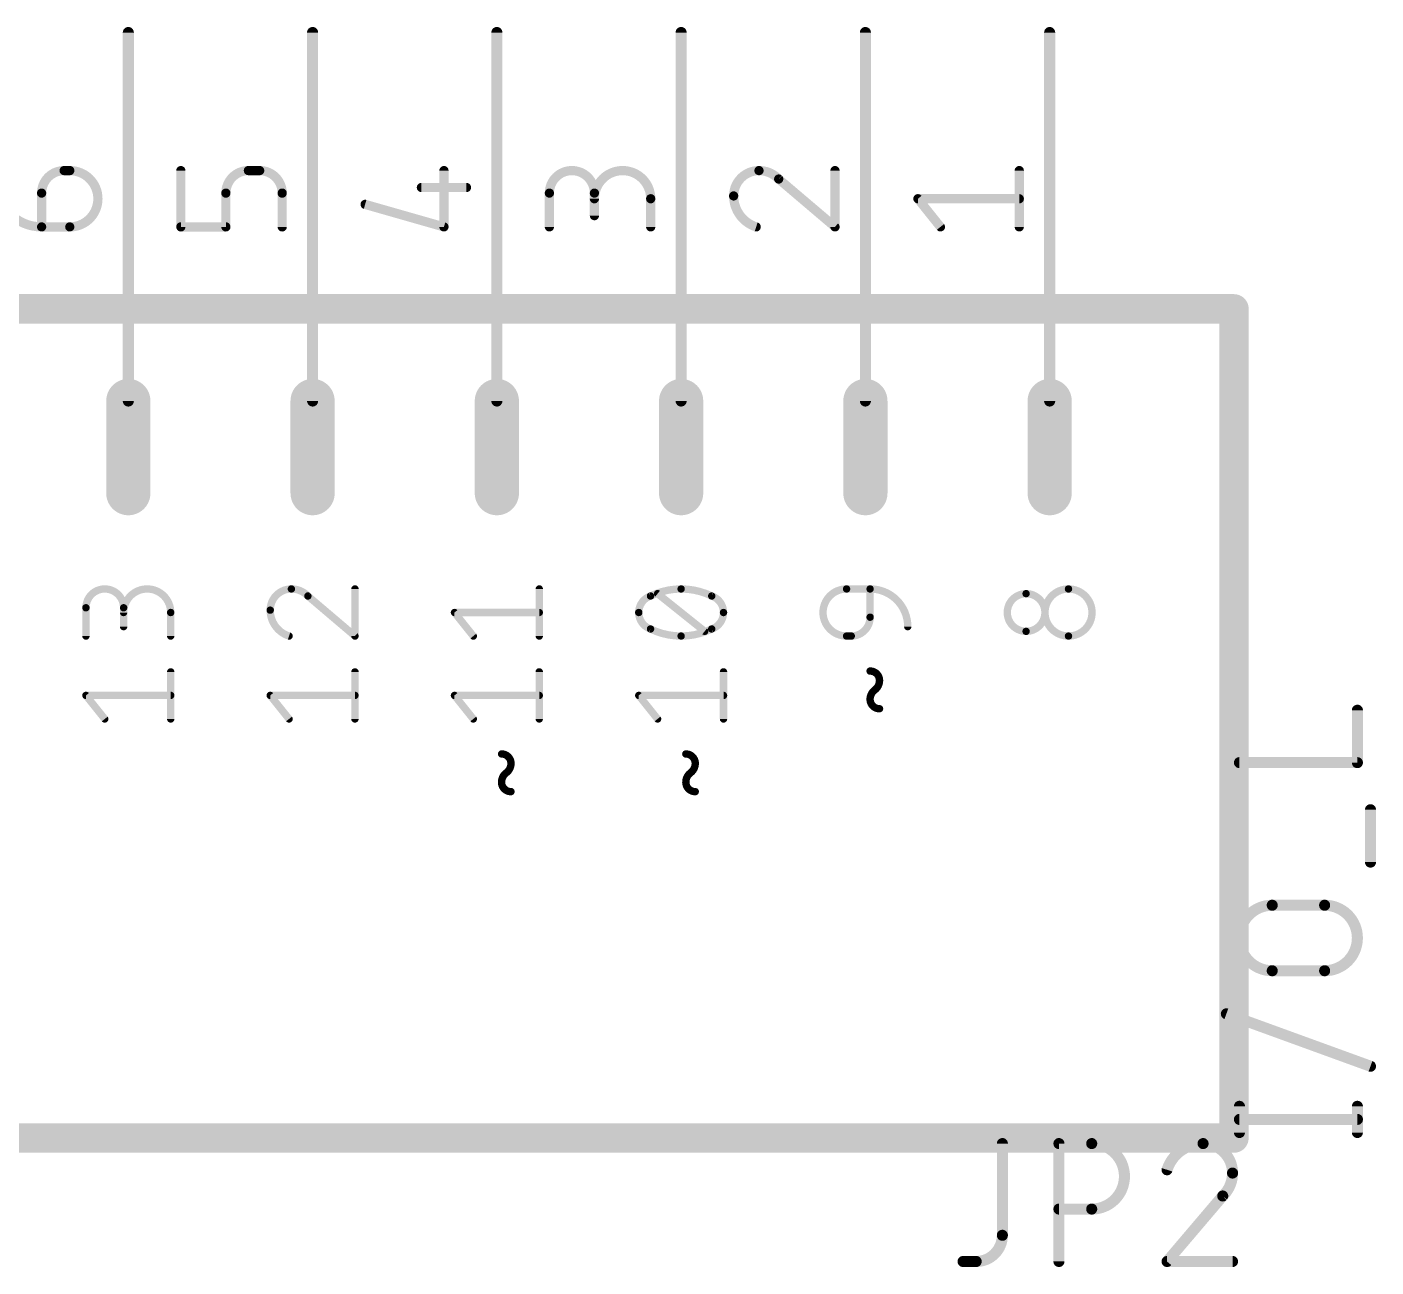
# Model space of a CAD drawing. Extents: x 33 to 158, y -5 to 117.
# Drawn here: x 64.64 to 83.24, y 38.86 to 55.96 of the extents above; entities that cross this region are included whole.
import ezdxf

# ---------------------------------------------------------------- set-up
doc = ezdxf.new("R2010")
doc.units = 0
for name, color, linetype in [('94', 12, 'CONTINUOUS'), ('95', 251, 'CONTINUOUS'), ('96', 251, 'CONTINUOUS')]:
    doc.layers.add(name, color=color, linetype=linetype)

msp = doc.modelspace()

# ---------------------------------------------------------------- linework, layer by layer
at = {"layer": '94'}
for points, const_width in [([(66.04, 55.88), (66.04, 50.8)], 0.1524), ([(68.58, 55.88), (68.58, 50.8)], 0.1524), ([(71.12, 55.88), (71.12, 50.8)], 0.1524), ([(73.66, 55.88), (73.66, 50.8)], 0.1524), ([(76.2, 55.88), (76.2, 50.8)], 0.1524), ([(78.74, 55.88), (78.74, 50.8)], 0.1524), ([(53.34, 52.07), (81.28, 52.07)], 0.4064), ([(81.28, 40.64), (81.28, 52.07)], 0.4064), ([(66.04, 49.53), (66.04, 50.8)], 0.6096), ([(68.58, 49.53), (68.58, 50.8)], 0.6096), ([(71.12, 49.53), (71.12, 50.8)], 0.6096), ([(73.66, 49.53), (73.66, 50.8)], 0.6096), ([(76.2, 49.53), (76.2, 50.8)], 0.6096), ([(78.74, 49.53), (78.74, 50.8)], 0.6096), ([(69.1642, 47.5601), (69.1642, 48.2092)], 0.1016), ([(71.7042, 47.5601), (71.7042, 48.2092)], 0.1016), ([(73.9846, 47.625), (73.3354, 48.1443)], 0.1016), ([(75.9404, 48.2092), (76.2649, 48.2092)], 0.1016), ([(76.2649, 48.2092), (76.2649, 47.8197)], 0.1016), ([(65.4558, 47.5601), (65.4558, 47.9496)], 0.1016), ([(65.9751, 47.9496), (65.9751, 47.6899)], 0.1016), ([(68.5151, 48.1118), (69.1642, 47.5601)], 0.1016), ([(66.6242, 47.5601), (66.6242, 47.8846)], 0.1016), ([(70.7954, 47.5601), (70.5358, 47.8846)], 0.1016), ([(70.5358, 47.8846), (71.7042, 47.8846)], 0.1016), ([(76.0053, 47.5601), (75.9404, 47.5601)], 0.1016), ([(66.6242, 46.4171), (66.6242, 47.0662)], 0.1016), ([(69.1642, 46.4171), (69.1642, 47.0662)], 0.1016), ([(71.7042, 46.4171), (71.7042, 47.0662)], 0.1016), ([(74.2442, 46.4171), (74.2442, 47.0662)], 0.1016), ([(65.7154, 46.4171), (65.4558, 46.7416)], 0.1016), ([(65.4558, 46.7416), (66.6242, 46.7416)], 0.1016), ([(68.2554, 46.4171), (67.9958, 46.7416)], 0.1016), ([(67.9958, 46.7416), (69.1642, 46.7416)], 0.1016), ([(70.7954, 46.4171), (70.5358, 46.7416)], 0.1016), ([(70.5358, 46.7416), (71.7042, 46.7416)], 0.1016), ([(73.3354, 46.4171), (73.0758, 46.7416)], 0.1016), ([(73.0758, 46.7416), (74.2442, 46.7416)], 0.1016), ([(81.28, 40.64), (53.34, 40.64)], 0.4064)]:
    msp.add_lwpolyline(points, dxfattribs=dict(at, const_width=const_width))
for points, const_width in [([(66.0781, 55.88, 1), (66.0019, 55.88)], 0.0762), ([(68.6181, 55.88, 1), (68.5419, 55.88)], 0.0762), ([(71.1581, 55.88, 1), (71.0819, 55.88)], 0.0762), ([(73.6981, 55.88, 1), (73.6219, 55.88)], 0.0762), ([(76.2381, 55.88, 1), (76.1619, 55.88)], 0.0762), ([(78.7781, 55.88, 1), (78.7019, 55.88)], 0.0762), ([(81.3816, 52.07, 1), (81.1784, 52.07)], 0.2032), ([(81.28, 51.9684, 1), (81.28, 52.1716)], 0.2032), ([(66.1924, 50.8, 1), (65.8876, 50.8)], 0.3048), ([(68.7324, 50.8, 1), (68.4276, 50.8)], 0.3048), ([(71.2724, 50.8, 1), (70.9676, 50.8)], 0.3048), ([(73.8124, 50.8, 1), (73.5076, 50.8)], 0.3048), ([(76.3524, 50.8, 1), (76.0476, 50.8)], 0.3048), ([(78.8924, 50.8, 1), (78.5876, 50.8)], 0.3048), ([(66.0019, 50.8, 1), (66.0781, 50.8)], 0.0762), ([(68.5419, 50.8, 1), (68.6181, 50.8)], 0.0762), ([(71.0819, 50.8, 1), (71.1581, 50.8)], 0.0762), ([(73.6219, 50.8, 1), (73.6981, 50.8)], 0.0762), ([(76.1619, 50.8, 1), (76.2381, 50.8)], 0.0762), ([(78.7019, 50.8, 1), (78.7781, 50.8)], 0.0762), ([(65.8876, 49.53, 1), (66.1924, 49.53)], 0.3048), ([(68.4276, 49.53, 1), (68.7324, 49.53)], 0.3048), ([(70.9676, 49.53, 1), (71.2724, 49.53)], 0.3048), ([(73.5076, 49.53, 1), (73.8124, 49.53)], 0.3048), ([(76.0476, 49.53, 1), (76.3524, 49.53)], 0.3048), ([(78.5876, 49.53, 1), (78.8924, 49.53)], 0.3048), ([(65.9751, 47.9496, 1), (65.4558, 47.9496)], 0.1016), ([(66.6242, 47.8846, 1), (65.9751, 47.8846)], 0.1016), ([(68.2879, 48.2092, 0.4142), (67.9958, 47.9171)], 0.1016), ([(68.5151, 48.1118, 0.2053), (68.2879, 48.2092)], 0.1016), ([(68.2879, 48.2346, 1), (68.2879, 48.1838)], 0.0508), ([(68.2879, 48.1838, 1), (68.2879, 48.2346)], 0.0508), ([(68.5315, 48.1312, 1), (68.4986, 48.0925)], 0.0508), ([(69.1896, 48.2092, 1), (69.1388, 48.2092)], 0.0508), ([(71.7296, 48.2092, 1), (71.6788, 48.2092)], 0.0508), ([(73.66, 48.2092, 0.1139), (73.2381, 48.1118)], 0.1016), ([(73.2463, 48.0878, 1), (73.2298, 48.1359)], 0.0508), ([(73.3513, 48.1641, 1), (73.3196, 48.1245)], 0.0508), ([(74.0819, 48.1118, 0.1139), (73.66, 48.2092)], 0.1016), ([(73.66, 48.2346, 1), (73.66, 48.1838)], 0.0508), ([(73.66, 48.1838, 1), (73.66, 48.2346)], 0.0508), ([(74.0902, 48.1359, 1), (74.0737, 48.0878)], 0.0508), ([(75.9404, 48.2092, 1), (75.9404, 47.5601)], 0.1016), ([(75.9404, 48.2346, 1), (75.9404, 48.1838)], 0.0508), ([(75.9404, 48.1838, 1), (75.9404, 48.2346)], 0.0508), ([(76.2903, 48.2092, 1), (76.2395, 48.2092)], 0.0508), ([(76.7842, 47.6899, 0.4142), (76.2649, 48.2092)], 0.1016), ([(76.2649, 48.2346, 1), (76.2649, 48.1838)], 0.0508), ([(76.2649, 48.1838, 1), (76.2649, 48.2346)], 0.0508), ([(78.4154, 48.1443, 1), (78.4154, 47.625)], 0.1016), ([(78.4154, 47.625, 1), (78.4154, 48.1443)], 0.1016), ([(78.4154, 48.1697, 1), (78.4154, 48.1189)], 0.0508), ([(78.4154, 48.1189, 1), (78.4154, 48.1697)], 0.0508), ([(78.9996, 48.2092, 1), (78.9996, 47.5601)], 0.1016), ([(78.9996, 47.5601, 1), (78.9996, 48.2092)], 0.1016), ([(78.9996, 48.2346, 1), (78.9996, 48.1838)], 0.0508), ([(78.9996, 48.1838, 1), (78.9996, 48.2346)], 0.0508), ([(65.4812, 47.9496, 1), (65.4304, 47.9496)], 0.0508), ([(66.0005, 47.9496, 1), (65.9497, 47.9496)], 0.0508), ([(68.4967, 48.0943, 1), (68.5335, 48.1294)], 0.0508), ([(73.2381, 48.1118, 0.3205), (73.0758, 47.8846)], 0.1016), ([(73.2269, 48.1347, 1), (73.2492, 48.089)], 0.0508), ([(74.2442, 47.8846, 0.3205), (74.0819, 48.1118)], 0.1016), ([(74.0708, 48.089, 1), (74.0931, 48.1347)], 0.0508), ([(65.4304, 47.9496, 1), (65.4812, 47.9496)], 0.0508), ([(65.9497, 47.9496, 1), (66.0005, 47.9496)], 0.0508), ([(65.9497, 47.8846, 1), (66.0005, 47.8846)], 0.0508), ([(66.6496, 47.8846, 1), (66.5988, 47.8846)], 0.0508), ([(66.5988, 47.8846, 1), (66.6496, 47.8846)], 0.0508), ([(67.9958, 47.9171, 0.3252), (68.2554, 47.5601)], 0.1016), ([(68.0212, 47.9171, 1), (67.9704, 47.9171)], 0.0508), ([(67.9704, 47.9171, 1), (68.0212, 47.9171)], 0.0508), ([(70.5556, 47.9005, 1), (70.516, 47.8688)], 0.0508), ([(70.5358, 47.91, 1), (70.5358, 47.8592)], 0.0508), ([(71.7042, 47.8592, 1), (71.7042, 47.91)], 0.0508), ([(73.0758, 47.8846, 0.3205), (73.2381, 47.6575)], 0.1016), ([(73.1012, 47.8846, 1), (73.0504, 47.8846)], 0.0508), ([(73.0504, 47.8846, 1), (73.1012, 47.8846)], 0.0508), ([(74.0819, 47.6575, 0.3205), (74.2442, 47.8846)], 0.1016), ([(74.2696, 47.8846, 1), (74.2188, 47.8846)], 0.0508), ([(74.2188, 47.8846, 1), (74.2696, 47.8846)], 0.0508), ([(76.0053, 47.5601, 0.4142), (76.2649, 47.8197)], 0.1016), ([(76.2903, 47.8197, 1), (76.2395, 47.8197)], 0.0508), ([(76.2395, 47.8197, 1), (76.2903, 47.8197)], 0.0508), ([(65.9497, 47.6899, 1), (66.0005, 47.6899)], 0.0508), ([(68.2476, 47.5359, 1), (68.2633, 47.5843)], 0.0508), ([(69.1477, 47.5407, 1), (69.1807, 47.5794)], 0.0508), ([(73.2492, 47.6803, 1), (73.2269, 47.6346)], 0.0508), ([(73.2381, 47.6575, 0.1139), (73.66, 47.5601)], 0.1016), ([(73.2298, 47.6334, 1), (73.2463, 47.6815)], 0.0508), ([(73.66, 47.5601, 0.1139), (74.0819, 47.6575)], 0.1016), ([(73.66, 47.5855, 1), (73.66, 47.5347)], 0.0508), ([(73.66, 47.5347, 1), (73.66, 47.5855)], 0.0508), ([(73.9687, 47.6052, 1), (74.0004, 47.6448)], 0.0508), ([(74.0737, 47.6815, 1), (74.0902, 47.6334)], 0.0508), ([(74.0931, 47.6346, 1), (74.0708, 47.6803)], 0.0508), ([(75.9404, 47.5855, 1), (75.9404, 47.5347)], 0.0508), ([(75.9404, 47.5347, 1), (75.9404, 47.5855)], 0.0508), ([(76.0053, 47.5855, 1), (76.0053, 47.5347)], 0.0508), ([(76.0053, 47.5347, 1), (76.0053, 47.5855)], 0.0508), ([(76.7588, 47.6899, 1), (76.8096, 47.6899)], 0.0508), ([(78.4154, 47.6504, 1), (78.4154, 47.5996)], 0.0508), ([(78.4154, 47.5996, 1), (78.4154, 47.6504)], 0.0508), ([(78.9996, 47.5855, 1), (78.9996, 47.5347)], 0.0508), ([(78.9996, 47.5347, 1), (78.9996, 47.5855)], 0.0508), ([(65.4304, 47.5601, 1), (65.4812, 47.5601)], 0.0508), ([(66.5988, 47.5601, 1), (66.6496, 47.5601)], 0.0508), ([(69.1388, 47.5601, 1), (69.1896, 47.5601)], 0.0508), ([(70.7756, 47.5442, 1), (70.8153, 47.576)], 0.0508), ([(71.6788, 47.5601, 1), (71.7296, 47.5601)], 0.0508), ([(66.6496, 47.0662, 1), (66.5988, 47.0662)], 0.0508), ([(69.1896, 47.0662, 1), (69.1388, 47.0662)], 0.0508), ([(71.7296, 47.0662, 1), (71.6788, 47.0662)], 0.0508), ([(74.2696, 47.0662, 1), (74.2188, 47.0662)], 0.0508), ([(76.3947, 46.9477, 0.4142), (76.2649, 47.0775)], 0.1016), ([(76.2649, 47.1029, 1), (76.2649, 47.0521)], 0.0508), ([(76.3298, 46.8178, 0.2361), (76.2649, 46.688)], 0.1016), ([(76.3298, 46.8178, 0.2361), (76.3947, 46.9477)], 0.1016), ([(76.3146, 46.8382, 1), (76.3451, 46.7975)], 0.0508), ([(76.3451, 46.7975, 1), (76.3146, 46.8382)], 0.0508), ([(76.4201, 46.9477, 1), (76.3693, 46.9477)], 0.0508), ([(76.3693, 46.9477, 1), (76.4201, 46.9477)], 0.0508), ([(65.4756, 46.7575, 1), (65.436, 46.7258)], 0.0508), ([(65.4558, 46.767, 1), (65.4558, 46.7162)], 0.0508), ([(66.6242, 46.7162, 1), (66.6242, 46.767)], 0.0508), ([(68.0156, 46.7575, 1), (67.976, 46.7258)], 0.0508), ([(67.9958, 46.767, 1), (67.9958, 46.7162)], 0.0508), ([(69.1642, 46.7162, 1), (69.1642, 46.767)], 0.0508), ([(70.5556, 46.7575, 1), (70.516, 46.7258)], 0.0508), ([(70.5358, 46.767, 1), (70.5358, 46.7162)], 0.0508), ([(71.7042, 46.7162, 1), (71.7042, 46.767)], 0.0508), ([(73.0956, 46.7575, 1), (73.056, 46.7258)], 0.0508), ([(73.0758, 46.767, 1), (73.0758, 46.7162)], 0.0508), ([(74.2442, 46.7162, 1), (74.2442, 46.767)], 0.0508), ([(76.2649, 46.688, 0.4142), (76.3947, 46.5582)], 0.1016), ([(76.2903, 46.688, 1), (76.2395, 46.688)], 0.0508), ([(76.2395, 46.688, 1), (76.2903, 46.688)], 0.0508), ([(76.3947, 46.5328, 1), (76.3947, 46.5836)], 0.0508), ([(65.6956, 46.4012, 1), (65.7353, 46.433)], 0.0508), ([(66.5988, 46.4171, 1), (66.6496, 46.4171)], 0.0508), ([(68.2356, 46.4012, 1), (68.2753, 46.433)], 0.0508), ([(69.1388, 46.4171, 1), (69.1896, 46.4171)], 0.0508), ([(70.7756, 46.4012, 1), (70.8153, 46.433)], 0.0508), ([(71.6788, 46.4171, 1), (71.7296, 46.4171)], 0.0508), ([(73.3156, 46.4012, 1), (73.3553, 46.433)], 0.0508), ([(74.2188, 46.4171, 1), (74.2696, 46.4171)], 0.0508), ([(71.3147, 45.8047, 0.4142), (71.1849, 45.9345)], 0.1016), ([(71.1849, 45.9599, 1), (71.1849, 45.9091)], 0.0508), ([(73.8547, 45.8047, 0.4142), (73.7249, 45.9345)], 0.1016), ([(73.7249, 45.9599, 1), (73.7249, 45.9091)], 0.0508), ([(71.2498, 45.6748, 0.2361), (71.3147, 45.8047)], 0.1016), ([(71.3401, 45.8047, 1), (71.2893, 45.8047)], 0.0508), ([(71.2893, 45.8047, 1), (71.3401, 45.8047)], 0.0508), ([(73.7898, 45.6748, 0.2361), (73.8547, 45.8047)], 0.1016), ([(73.8801, 45.8047, 1), (73.8293, 45.8047)], 0.0508), ([(73.8293, 45.8047, 1), (73.8801, 45.8047)], 0.0508), ([(71.2498, 45.6748, 0.2361), (71.1849, 45.545)], 0.1016), ([(71.1849, 45.545, 0.4142), (71.3147, 45.4152)], 0.1016), ([(71.2103, 45.545, 1), (71.1595, 45.545)], 0.0508), ([(71.1595, 45.545, 1), (71.2103, 45.545)], 0.0508), ([(71.2346, 45.6952, 1), (71.2651, 45.6545)], 0.0508), ([(71.2651, 45.6545, 1), (71.2346, 45.6952)], 0.0508), ([(73.7898, 45.6748, 0.2361), (73.7249, 45.545)], 0.1016), ([(73.7249, 45.545, 0.4142), (73.8547, 45.4152)], 0.1016), ([(73.7503, 45.545, 1), (73.6995, 45.545)], 0.0508), ([(73.6995, 45.545, 1), (73.7503, 45.545)], 0.0508), ([(73.7746, 45.6952, 1), (73.8051, 45.6545)], 0.0508), ([(73.8051, 45.6545, 1), (73.7746, 45.6952)], 0.0508), ([(71.3147, 45.3898, 1), (71.3147, 45.4406)], 0.0508), ([(73.8547, 45.3898, 1), (73.8547, 45.4406)], 0.0508), ([(81.1784, 40.64, 1), (81.3816, 40.64)], 0.2032), ([(81.28, 40.5384, 1), (81.28, 40.7416)], 0.2032)]:
    msp.add_lwpolyline(points, format="xyb", dxfattribs=dict(at, const_width=const_width))
at = {"layer": '95'}
for points, const_width in [([(65.1552, 53.9764, 0.4142), (64.8448, 53.666)], 0.127), ([(65.1552, 54.0082, 1), (65.1552, 53.9447)], 0.0635), ([(65.1552, 53.9447, 1), (65.1552, 54.0082)], 0.0635), ([(65.2328, 54.0082, 1), (65.2328, 53.9447)], 0.0635), ([(65.2328, 53.2003, 1), (65.2328, 53.9764)], 0.127), ([(65.2328, 53.9447, 1), (65.2328, 54.0082)], 0.0635), ([(66.7957, 53.9764, 1), (66.7322, 53.9764)], 0.0635), ([(67.6952, 53.9764, 0.4142), (67.3848, 53.666)], 0.127), ([(67.6952, 54.0082, 1), (67.6952, 53.9447)], 0.0635), ([(67.6952, 53.9447, 1), (67.6952, 54.0082)], 0.0635), ([(67.8505, 54.0082, 1), (67.8505, 53.9447)], 0.0635), ([(68.1609, 53.666, 0.4142), (67.8505, 53.9764)], 0.127), ([(67.8505, 53.9447, 1), (67.8505, 54.0082)], 0.0635), ([(70.4222, 53.9764, 1), (70.3587, 53.9764)], 0.0635), ([(72.4648, 53.666, 1), (71.8439, 53.666)], 0.127), ([(73.2409, 53.5884, 1), (72.4648, 53.5884)], 0.127), ([(74.7332, 53.9764, 0.4142), (74.3839, 53.6272)], 0.127), ([(74.7331, 54.0082, 1), (74.7332, 53.9447)], 0.0635), ([(75.0048, 53.86, 0.2053), (74.7332, 53.9764)], 0.127), ([(74.7332, 53.9447, 1), (74.7332, 54.0082)], 0.0635), ([(75.8127, 53.9764, 1), (75.7492, 53.9764)], 0.0635), ([(78.3527, 53.9764, 1), (78.2892, 53.9764)], 0.0635), ([(64.2239, 53.8212, 0.4142), (64.8448, 53.2003)], 0.127), ([(70.08, 53.7753, 1), (70.08, 53.7118)], 0.0635), ([(70.7009, 53.7118, 1), (70.7009, 53.7753)], 0.0635), ([(75.0254, 53.8842, 1), (74.9842, 53.8358)], 0.0635), ([(74.9818, 53.8381, 1), (75.0278, 53.8819)], 0.0635), ([(64.8765, 53.666, 1), (64.813, 53.666)], 0.0635), ([(64.813, 53.666, 1), (64.8765, 53.666)], 0.0635), ([(67.4165, 53.666, 1), (67.353, 53.666)], 0.0635), ([(67.353, 53.666, 1), (67.4165, 53.666)], 0.0635), ([(68.1927, 53.666, 1), (68.1291, 53.666)], 0.0635), ([(68.1291, 53.666, 1), (68.1927, 53.666)], 0.0635), ([(69.3126, 53.5413, 1), (69.2952, 53.4802)], 0.0635), ([(71.8757, 53.666, 1), (71.8122, 53.666)], 0.0635), ([(71.8122, 53.666, 1), (71.8757, 53.666)], 0.0635), ([(72.4965, 53.666, 1), (72.433, 53.666)], 0.0635), ([(72.433, 53.666, 1), (72.4965, 53.666)], 0.0635), ([(72.433, 53.5884, 1), (72.4965, 53.5884)], 0.0635), ([(73.2727, 53.5884, 1), (73.2092, 53.5884)], 0.0635), ([(73.2092, 53.5884, 1), (73.2727, 53.5884)], 0.0635), ([(74.3521, 53.6272, 1), (74.4156, 53.6272)], 0.0635), ([(74.3839, 53.6272, 0.3252), (74.6943, 53.2003)], 0.127), ([(74.4156, 53.6272, 1), (74.3522, 53.6272)], 0.0635), ([(76.9487, 53.6082, 1), (76.8991, 53.5685)], 0.0635), ([(76.9239, 53.6201, 1), (76.9239, 53.5566)], 0.0635), ([(78.3209, 53.5566, 1), (78.3209, 53.6201)], 0.0635), ([(72.433, 53.3555, 1), (72.4965, 53.3555)], 0.0635), ([(64.8448, 53.2321, 1), (64.8448, 53.1686)], 0.0635), ([(64.813, 53.2003, 1), (64.8765, 53.2003)], 0.0635), ([(64.8448, 53.1686, 1), (64.8448, 53.2321)], 0.0635), ([(65.2328, 53.232, 1), (65.2328, 53.1685)], 0.0635), ([(65.2328, 53.1686, 1), (65.2328, 53.2321)], 0.0635), ([(66.7639, 53.2321, 1), (66.7639, 53.1686)], 0.0635), ([(66.7322, 53.2003, 1), (66.7957, 53.2003)], 0.0635), ([(67.353, 53.2003, 1), (67.4165, 53.2003)], 0.0635), ([(67.3848, 53.1686, 1), (67.3848, 53.2321)], 0.0635), ([(68.1291, 53.2003, 1), (68.1927, 53.2003)], 0.0635), ([(70.3587, 53.2003, 1), (70.4222, 53.2003)], 0.0635), ([(70.3817, 53.1698, 1), (70.3992, 53.2308)], 0.0635), ([(71.8122, 53.2003, 1), (71.8757, 53.2003)], 0.0635), ([(73.2092, 53.2003, 1), (73.2727, 53.2003)], 0.0635), ([(74.6846, 53.1701, 1), (74.7041, 53.2305)], 0.0635), ([(75.7492, 53.2003, 1), (75.8127, 53.2003)], 0.0635), ([(75.7603, 53.1761, 1), (75.8015, 53.2245)], 0.0635), ([(77.2096, 53.1805, 1), (77.2591, 53.2201)], 0.0635), ([(78.2892, 53.2003, 1), (78.3527, 53.2003)], 0.0635), ([(78.1262, 40.5638, 1), (78.05, 40.5638)], 0.0762), ([(78.9061, 40.5638, 1), (78.8299, 40.5638)], 0.0762), ([(78.868, 40.6019, 1), (78.868, 40.5257)], 0.0762), ([(79.3195, 39.6607, 1), (79.3195, 40.5638)], 0.1524), ([(79.3195, 40.6019, 1), (79.3195, 40.5257)], 0.0762), ([(79.3195, 40.5257, 1), (79.3195, 40.6019)], 0.0762), ([(80.8546, 40.5638, 0.3252), (80.3579, 40.2026)], 0.1524), ([(81.261, 40.1574, 0.4142), (80.8546, 40.5638)], 0.1524), ([(80.8546, 40.6019, 1), (80.8546, 40.5257)], 0.0762), ([(80.8546, 40.5257, 1), (80.8546, 40.6019)], 0.0762), ([(80.3216, 40.2143, 1), (80.3941, 40.1908)], 0.0762), ([(81.1255, 39.8413, 0.2053), (81.261, 40.1574)], 0.1524), ([(81.2991, 40.1574, 1), (81.2229, 40.1574)], 0.0762), ([(81.2229, 40.1574, 1), (81.2991, 40.1574)], 0.0762), ([(81.0993, 39.8689, 1), (81.1518, 39.8137)], 0.0762), ([(81.1546, 39.8166, 1), (81.0965, 39.866)], 0.0762), ([(78.868, 39.6988, 1), (78.868, 39.6226)], 0.0762), ([(79.3195, 39.6988, 1), (79.3195, 39.6226)], 0.0762), ([(79.3195, 39.6226, 1), (79.3195, 39.6988)], 0.0762), ([(77.7268, 38.9382, 0.4142), (78.0881, 39.2994)], 0.1524), ([(78.1262, 39.2994, 1), (78.05, 39.2994)], 0.0762), ([(78.05, 39.2994, 1), (78.1262, 39.2994)], 0.0762), ([(77.5462, 38.9763, 1), (77.5462, 38.9001)], 0.0762), ([(77.7268, 38.9763, 1), (77.7268, 38.9001)], 0.0762), ([(77.7268, 38.9001, 1), (77.7268, 38.9763)], 0.0762), ([(78.8299, 38.9382, 1), (78.9061, 38.9382)], 0.0762), ([(80.3579, 38.9763, 1), (80.3579, 38.9001)], 0.0762), ([(80.3289, 38.9629, 1), (80.3869, 38.9135)], 0.0762), ([(81.261, 38.9001, 1), (81.261, 38.9763)], 0.0762)]:
    msp.add_lwpolyline(points, format="xyb", dxfattribs=dict(at, const_width=const_width))
for points, const_width in [([(65.1552, 53.9764), (65.2328, 53.9764)], 0.127), ([(66.7639, 53.2003), (66.7639, 53.9764)], 0.127), ([(67.8505, 53.9764), (67.6952, 53.9764)], 0.127), ([(70.3905, 53.2003), (70.3905, 53.9764)], 0.127), ([(75.7809, 53.2003), (75.7809, 53.9764)], 0.127), ([(78.3209, 53.2003), (78.3209, 53.9764)], 0.127), ([(70.08, 53.7436), (70.7009, 53.7436)], 0.127), ([(75.0048, 53.86), (75.7809, 53.2003)], 0.127), ([(64.8448, 53.2003), (64.8448, 53.666)], 0.127), ([(67.3848, 53.666), (67.3848, 53.2003)], 0.127), ([(68.1609, 53.2003), (68.1609, 53.666)], 0.127), ([(69.3039, 53.5107), (70.3905, 53.2003)], 0.127), ([(71.8439, 53.2003), (71.8439, 53.666)], 0.127), ([(72.4648, 53.666), (72.4648, 53.3555)], 0.127), ([(73.2409, 53.2003), (73.2409, 53.5884)], 0.127), ([(77.2343, 53.2003), (76.9239, 53.5884)], 0.127), ([(76.9239, 53.5884), (78.3209, 53.5884)], 0.127), ([(65.2328, 53.2003), (64.8448, 53.2003)], 0.127), ([(67.3848, 53.2003), (66.7639, 53.2003)], 0.127), ([(78.0881, 40.5638), (78.0881, 39.2994)], 0.1524), ([(78.868, 38.9382), (78.868, 40.5638)], 0.1524), ([(78.868, 40.5638), (79.3195, 40.5638)], 0.1524), ([(81.1255, 39.8413), (80.3579, 38.9382)], 0.1524), ([(79.3195, 39.6607), (78.868, 39.6607)], 0.1524), ([(77.7268, 38.9382), (77.5462, 38.9382)], 0.1524), ([(80.3579, 38.9382), (81.261, 38.9382)], 0.1524)]:
    msp.add_lwpolyline(points, dxfattribs=dict(at, const_width=const_width))
at = {"layer": '96', "const_width": 0.1524}
for points in [[(82.9818, 45.815), (82.9818, 46.5374)], [(81.3562, 45.815), (82.9818, 45.815)], [(83.1624, 44.4434), (83.1624, 45.1659)], [(81.8078, 43.8494), (82.5302, 43.8494)], [(82.5302, 42.9463), (81.8078, 42.9463)], [(83.1624, 41.6298), (81.1756, 42.3522)], [(81.3562, 40.7162), (81.3562, 41.0774)], [(82.9818, 40.7162), (82.9818, 41.0774)], [(81.3562, 40.8968), (82.9818, 40.8968)]]:
    msp.add_lwpolyline(points, dxfattribs=at)
at = {"layer": '96'}
for points, const_width in [([(83.0199, 46.5374, 1), (82.9437, 46.5374)], 0.0762), ([(81.3562, 45.8531, 1), (81.3562, 45.7769)], 0.0762), ([(82.9437, 45.815, 1), (83.0199, 45.815)], 0.0762), ([(82.9818, 45.7769, 1), (82.9818, 45.8531)], 0.0762), ([(83.2005, 45.1659, 1), (83.1243, 45.1659)], 0.0762), ([(83.1243, 44.4434, 1), (83.2005, 44.4434)], 0.0762), ([(81.8078, 43.8494, 1), (81.8078, 42.9463)], 0.1524), ([(81.8078, 43.8875, 1), (81.8078, 43.8113)], 0.0762), ([(81.8078, 43.8113, 1), (81.8078, 43.8875)], 0.0762), ([(82.5302, 42.9463, 1), (82.5302, 43.8494)], 0.1524), ([(82.5302, 43.8875, 1), (82.5302, 43.8113)], 0.0762), ([(82.5302, 43.8113, 1), (82.5302, 43.8875)], 0.0762), ([(81.8078, 42.9844, 1), (81.8078, 42.9082)], 0.0762), ([(81.8078, 42.9082, 1), (81.8078, 42.9844)], 0.0762), ([(82.5302, 42.9844, 1), (82.5302, 42.9082)], 0.0762), ([(82.5302, 42.9082, 1), (82.5302, 42.9844)], 0.0762), ([(81.1886, 42.3881, 1), (81.1626, 42.3164)], 0.0762), ([(83.1494, 41.594, 1), (83.1754, 41.6656)], 0.0762), ([(81.3943, 41.0774, 1), (81.3181, 41.0774)], 0.0762), ([(83.0199, 41.0774, 1), (82.9437, 41.0774)], 0.0762), ([(81.3562, 40.9349, 1), (81.3562, 40.8587)], 0.0762), ([(82.9818, 40.8587, 1), (82.9818, 40.9349)], 0.0762), ([(81.3181, 40.7162, 1), (81.3943, 40.7162)], 0.0762), ([(82.9437, 40.7162, 1), (83.0199, 40.7162)], 0.0762)]:
    msp.add_lwpolyline(points, format="xyb", dxfattribs=dict(at, const_width=const_width))

doc.saveas('drawing.dxf')
